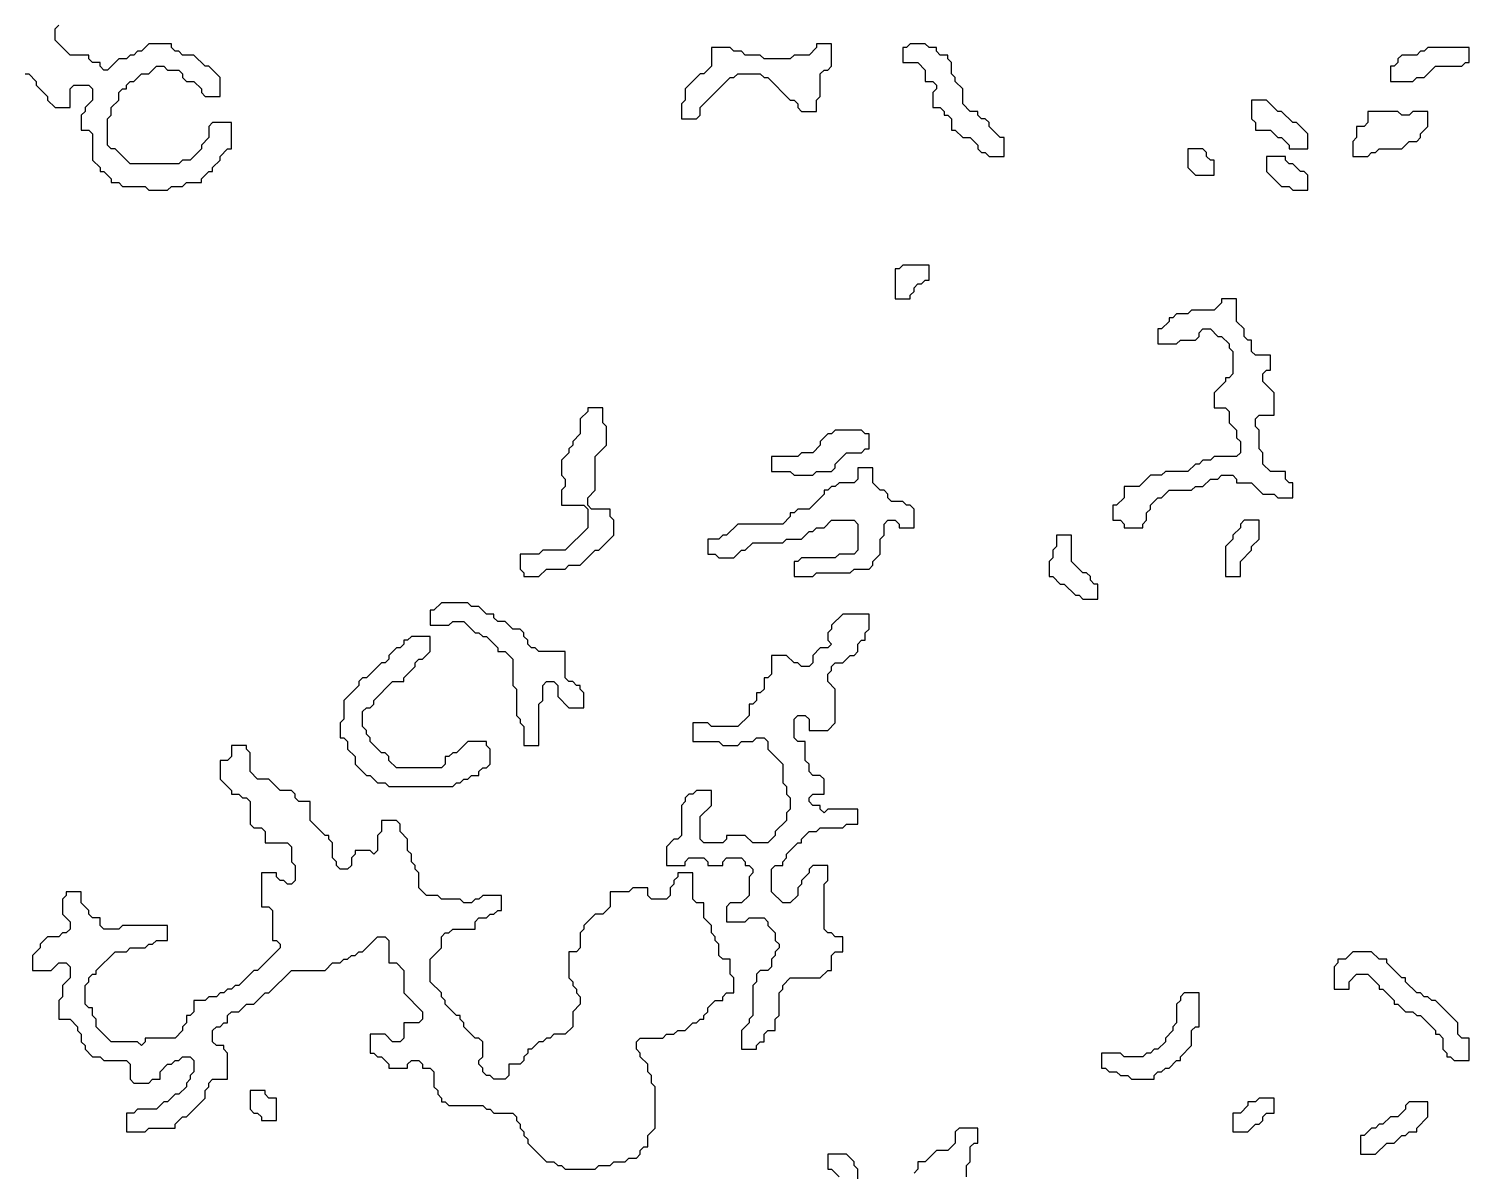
# Model space of a CAD drawing. Header units: metres. Extents: x 0 to 500, y 0 to 703.
# Drawn here: x 451.88 to 499.88, y 319.69 to 357.75 of the extents above; entities that cross this region are included whole.
import ezdxf

# ---------------------------------------------------------------- set-up
doc = ezdxf.new("R2010")
doc.units = ezdxf.units.M

msp = doc.modelspace()

# ---------------------------------------------------------------- linework, layer by layer
for points in [[(451.75, 356.25), (451.875, 356.25), (452.125, 356), (452.125, 355.875), (452.5, 355.5), (452.5, 355.375), (452.75, 355.125), (453.25, 355.125), (453.25, 355.75), (453.375, 355.875), (453.875, 355.875), (454, 355.75), (454, 355.375), (453.75, 355.125), (453.75, 355), (453.625, 354.875), (453.625, 354.375), (453.875, 354.375), (454, 354.25), (454, 353.375), (454.25, 353.125), (454.25, 353), (454.375, 353), (454.625, 352.75), (454.625, 352.625), (454.875, 352.625), (455, 352.5), (455.75, 352.5), (455.875, 352.375), (456.5, 352.375), (456.625, 352.5), (457, 352.5), (457.125, 352.625), (457.625, 352.625), (457.625, 352.75), (457.875, 353), (458, 353), (458, 353.125), (458.25, 353.375), (458.25, 353.5), (458.5, 353.75), (458.625, 353.75), (458.625, 354.625), (458, 354.625), (457.875, 354.5), (457.875, 354.125), (457.625, 353.875), (457.625, 353.75), (457.25, 353.375), (457, 353.375), (456.875, 353.25), (455.25, 353.25), (454.75, 353.75), (454.625, 353.75), (454.5, 353.875), (454.5, 354.75), (454.625, 354.875), (454.625, 355.125), (454.875, 355.375), (454.875, 355.625), (455, 355.75), (455.125, 355.75), (455.125, 355.875), (455.25, 356), (455.375, 356), (455.625, 356.25), (455.875, 356.25), (456.125, 356.5), (456.375, 356.5), (456.5, 356.375), (456.875, 356.375), (457, 356.25), (457, 356.125), (457.125, 356), (457.375, 356), (457.625, 355.75), (457.625, 355.625), (457.75, 355.5), (458.25, 355.5), (458.25, 356.125), (457.875, 356.5), (457.75, 356.5), (457.375, 356.875), (457, 356.875), (456.875, 357), (456.75, 357), (456.625, 357.125), (456.625, 357.25), (455.875, 357.25), (455.625, 357), (455.5, 357), (455.375, 356.875), (455.25, 356.875), (455.125, 356.75), (454.875, 356.75), (454.5, 356.375), (454.375, 356.375), (454.25, 356.5), (454.25, 356.625), (454, 356.625), (453.875, 356.75), (453.875, 356.875), (453.25, 356.875), (452.75, 357.375), (452.75, 357.75), (452.875, 357.875)], [(483.125, 319.5), (483.125, 319.875), (483.25, 320), (483.25, 320.5), (483.375, 320.625), (483.5, 320.625), (483.5, 321.125), (482.875, 321.125), (482.75, 321), (482.75, 320.625), (482.5, 320.375), (482.125, 320.375), (481.75, 320), (481.5, 320), (481.5, 319.75), (481.375, 319.625)], [(479.5, 319.25), (479.5, 319.75), (479.375, 319.875), (479.375, 320), (479.125, 320.25), (478.5, 320.25), (478.5, 319.75), (478.625, 319.75), (478.875, 319.5)]]:
    msp.add_lwpolyline(points)
for points in [[(478.125, 357.25), (478.125, 357.125), (477.875, 356.875), (477.375, 356.875), (477.25, 356.75), (476.375, 356.75), (476.25, 356.875), (475.75, 356.875), (475.625, 357), (475.375, 357), (475.25, 357.125), (474.625, 357.125), (474.625, 356.5), (474.375, 356.25), (474.25, 356.25), (473.75, 355.75), (473.75, 355.375), (473.625, 355.25), (473.625, 354.75), (474.125, 354.75), (474.25, 354.875), (474.25, 355.125), (475.25, 356.125), (475.375, 356.125), (475.5, 356.25), (476.25, 356.25), (476.375, 356.125), (476.5, 356.125), (477.25, 355.375), (477.375, 355.375), (477.5, 355.25), (477.5, 355.125), (477.625, 355), (478.125, 355), (478.125, 355.375), (478.25, 355.5), (478.25, 356.25), (478.375, 356.375), (478.5, 356.375), (478.625, 356.5), (478.625, 357.25)], [(481.25, 357.25), (481.125, 357.125), (481, 357.125), (481, 356.625), (481.5, 356.625), (481.75, 356.375), (481.75, 356), (482, 356), (482.125, 355.875), (482.125, 355.75), (482, 355.625), (482, 355.125), (482.25, 355.125), (482.375, 355), (482.375, 354.875), (482.5, 354.875), (482.625, 354.75), (482.625, 354.375), (482.75, 354.375), (483, 354.125), (483.25, 354.125), (483.5, 353.875), (483.5, 353.75), (483.625, 353.625), (483.75, 353.625), (483.875, 353.5), (484.375, 353.5), (484.375, 354.125), (484.25, 354.125), (483.875, 354.5), (483.875, 354.625), (483.75, 354.75), (483.625, 354.75), (483.5, 354.875), (483.5, 355), (483.25, 355), (483, 355.25), (483, 355.75), (482.75, 356), (482.75, 356.125), (482.625, 356.25), (482.625, 356.625), (482.5, 356.75), (482.5, 356.875), (482.25, 356.875), (482.125, 357), (482.125, 357.125), (481.875, 357.125), (481.75, 357.25)], [(498.5, 357.125), (498.375, 357), (498.25, 357), (498.125, 356.875), (497.625, 356.875), (497.5, 356.75), (497.5, 356.625), (497.375, 356.5), (497.25, 356.5), (497.25, 356), (498, 356), (498.125, 356.125), (498.375, 356.125), (498.75, 356.5), (499.625, 356.5), (499.75, 356.625), (499.875, 356.625), (499.875, 357.125)], [(492.625, 355.375), (492.625, 354.75), (492.75, 354.625), (492.75, 354.375), (493.25, 354.375), (493.5, 354.125), (493.625, 354.125), (493.875, 353.875), (493.875, 353.75), (494.5, 353.75), (494.5, 354.25), (494.125, 354.625), (494, 354.625), (493.625, 355), (493.5, 355), (493.125, 355.375)], [(496.5, 355), (496.5, 354.625), (496.375, 354.5), (496.125, 354.5), (496.125, 354.125), (496, 354), (496, 353.5), (496.5, 353.5), (496.625, 353.625), (496.75, 353.625), (496.875, 353.75), (497.625, 353.75), (497.875, 354), (498.125, 354), (498.25, 354.125), (498.25, 354.25), (498.5, 354.5), (498.5, 355), (498, 355), (497.875, 354.875), (497.625, 354.875), (497.5, 355)], [(490.5, 353.75), (490.5, 353.125), (490.75, 352.875), (491.375, 352.875), (491.375, 353.375), (491.25, 353.375), (491.125, 353.5), (491.125, 353.625), (491, 353.75)], [(493.125, 353.5), (493.125, 353), (493.625, 352.5), (493.875, 352.5), (494, 352.375), (494.5, 352.375), (494.5, 352.875), (494.375, 353), (494.25, 353), (494, 353.25), (493.875, 353.25), (493.75, 353.375), (493.75, 353.5)], [(481, 349.875), (480.875, 349.75), (480.75, 349.75), (480.75, 348.75), (481.25, 348.75), (481.25, 348.875), (481.375, 349), (481.375, 349.125), (481.5, 349.25), (481.625, 349.25), (481.75, 349.375), (481.875, 349.375), (481.875, 349.875)], [(491.625, 348.75), (491.625, 348.625), (491.375, 348.375), (490.625, 348.375), (490.5, 348.25), (490.125, 348.25), (490, 348.125), (489.875, 348.125), (489.875, 348), (489.625, 347.75), (489.5, 347.75), (489.5, 347.25), (490.125, 347.25), (490.25, 347.375), (490.75, 347.375), (490.875, 347.5), (490.875, 347.625), (491, 347.75), (491.25, 347.75), (491.5, 347.5), (491.625, 347.5), (491.875, 347.25), (491.875, 347.125), (492, 347), (492, 346.25), (491.875, 346.125), (491.75, 346.125), (491.75, 346), (491.375, 345.625), (491.375, 345.125), (491.75, 345.125), (491.875, 345), (491.875, 344.625), (492.125, 344.375), (492.125, 344.125), (492.25, 344), (492.25, 343.625), (492.125, 343.5), (491.375, 343.5), (491.25, 343.375), (491, 343.375), (490.875, 343.25), (490.75, 343.25), (490.5, 343), (489.75, 343), (489.625, 342.875), (489.25, 342.875), (488.875, 342.5), (488.375, 342.5), (488.375, 342.125), (488.125, 341.875), (488, 341.875), (488, 341.375), (488.25, 341.375), (488.375, 341.25), (488.375, 341.125), (489, 341.125), (489, 341.25), (489.125, 341.375), (489.125, 341.625), (489.25, 341.75), (489.25, 341.875), (489.5, 342.125), (489.625, 342.125), (489.875, 342.375), (490.625, 342.375), (490.75, 342.5), (491, 342.5), (491.25, 342.75), (491.5, 342.75), (491.625, 342.875), (492, 342.875), (492.125, 342.75), (492.125, 342.625), (492.625, 342.625), (493, 342.25), (493.375, 342.25), (493.5, 342.125), (494, 342.125), (494, 342.625), (493.875, 342.625), (493.75, 342.75), (493.75, 343), (493.25, 343), (493, 343.25), (493, 343.625), (492.875, 343.75), (492.875, 344.375), (492.75, 344.5), (492.75, 344.75), (492.875, 344.875), (493.375, 344.875), (493.375, 345.625), (493, 346), (493, 346.25), (493.125, 346.375), (493.25, 346.375), (493.25, 346.875), (492.75, 346.875), (492.625, 347), (492.625, 347.375), (492.5, 347.375), (492.375, 347.5), (492.375, 347.75), (492.125, 348), (492.125, 348.75)], [(470.5, 345.125), (470.5, 345), (470.25, 344.75), (470.25, 344.25), (470, 344), (470, 343.875), (469.875, 343.75), (469.875, 343.625), (469.625, 343.375), (469.625, 342.875), (469.75, 342.75), (469.75, 342.5), (469.625, 342.375), (469.625, 341.875), (470.375, 341.875), (470.5, 341.75), (470.5, 341.125), (469.75, 340.375), (469, 340.375), (468.875, 340.25), (468.25, 340.25), (468.25, 339.75), (468.375, 339.625), (468.375, 339.5), (468.875, 339.5), (469.125, 339.75), (469.75, 339.75), (469.875, 339.875), (470.25, 339.875), (470.75, 340.375), (470.875, 340.375), (471.375, 340.875), (471.375, 341.375), (471.25, 341.5), (471.25, 341.75), (470.625, 341.75), (470.5, 341.875), (470.5, 342.125), (470.75, 342.375), (470.75, 343.5), (471.125, 343.875), (471.125, 344.5), (471, 344.625), (471, 345.125)], [(478.75, 344.375), (478.625, 344.25), (478.5, 344.25), (478.25, 344), (478.25, 343.875), (478, 343.625), (477.625, 343.625), (477.5, 343.5), (476.625, 343.5), (476.625, 343), (477.25, 343), (477.375, 342.875), (478, 342.875), (478.125, 343), (478.625, 343), (478.75, 343.125), (478.75, 343.25), (479.125, 343.625), (479.625, 343.625), (479.75, 343.75), (479.875, 343.75), (479.875, 344.25), (479.75, 344.25), (479.625, 344.375)], [(479.5, 343.125), (479.5, 342.75), (479.375, 342.625), (478.875, 342.625), (478.75, 342.5), (478.625, 342.5), (478.5, 342.375), (478.375, 342.375), (478.375, 342.25), (477.875, 341.75), (477.5, 341.75), (477.375, 341.625), (477.25, 341.625), (477.25, 341.5), (477, 341.25), (475.5, 341.25), (475.125, 340.875), (475, 340.875), (474.875, 340.75), (474.5, 340.75), (474.5, 340.25), (474.75, 340.25), (474.875, 340.125), (475.375, 340.125), (475.625, 340.375), (475.75, 340.375), (476, 340.625), (477, 340.625), (477.125, 340.75), (477.625, 340.75), (477.875, 341), (478, 341), (478.125, 341.125), (478.375, 341.125), (478.625, 341.375), (479.375, 341.375), (479.5, 341.25), (479.5, 340.375), (479.375, 340.25), (478.875, 340.25), (478.75, 340.125), (477.625, 340.125), (477.5, 340), (477.375, 340), (477.375, 339.5), (478, 339.5), (478.125, 339.625), (479.25, 339.625), (479.375, 339.75), (479.875, 339.75), (480, 339.875), (480, 340), (480.25, 340.25), (480.25, 340.75), (480.375, 340.875), (480.375, 341.25), (480.5, 341.375), (480.75, 341.375), (480.875, 341.25), (480.875, 341.125), (481.375, 341.125), (481.375, 341.75), (481.25, 341.875), (481.125, 341.875), (481, 342), (480.625, 342), (480.5, 342.125), (480.5, 342.25), (480.375, 342.375), (480.25, 342.375), (480, 342.625), (480, 343.125)], [(492.375, 341.375), (492.25, 341.25), (492.25, 341.125), (492, 340.875), (492, 340.75), (491.75, 340.5), (491.75, 339.5), (492.25, 339.5), (492.25, 340), (492.625, 340.375), (492.625, 340.5), (492.875, 340.75), (492.875, 341.375)], [(486.125, 340.875), (486.125, 340.5), (486, 340.375), (486, 340.125), (485.875, 340), (485.875, 339.5), (486, 339.5), (486.25, 339.25), (486.375, 339.25), (486.75, 338.875), (486.875, 338.875), (487, 338.75), (487.5, 338.75), (487.5, 339.25), (487.375, 339.25), (487.25, 339.375), (487.25, 339.5), (487.125, 339.625), (487, 339.625), (486.625, 340), (486.625, 340.875)], [(465.625, 338.625), (465.375, 338.375), (465.25, 338.375), (465.25, 337.875), (465.875, 337.875), (466, 338), (466.375, 338), (466.75, 337.625), (466.875, 337.625), (467, 337.5), (467.125, 337.5), (467.5, 337.125), (467.5, 337), (467.75, 337), (468, 336.75), (468, 335.875), (468.125, 335.75), (468.125, 334.875), (468.25, 334.75), (468.25, 334.625), (468.375, 334.5), (468.375, 333.875), (468.875, 333.875), (468.875, 335.25), (469, 335.375), (469, 335.875), (469.125, 336), (469.375, 336), (469.5, 335.875), (469.5, 335.5), (469.875, 335.125), (470.375, 335.125), (470.375, 335.625), (470.25, 335.75), (470.25, 335.875), (470.125, 335.875), (470, 336), (469.875, 336), (469.75, 336.125), (469.75, 337), (468.875, 337), (468.75, 337.125), (468.625, 337.125), (468.5, 337.25), (468.5, 337.375), (468.375, 337.5), (468.375, 337.625), (468.25, 337.75), (468, 337.75), (467.75, 338), (467.5, 338), (467.375, 338.125), (467.375, 338.25), (467.125, 338.25), (466.875, 338.5), (466.625, 338.5), (466.5, 338.625)], [(479, 338.25), (478.625, 337.875), (478.625, 337.75), (478.5, 337.625), (478.5, 337.375), (478.625, 337.25), (478.5, 337.125), (478.25, 337.125), (478, 336.875), (478, 336.625), (477.875, 336.5), (477.625, 336.5), (477.5, 336.625), (477.375, 336.625), (477.125, 336.875), (476.625, 336.875), (476.625, 336.25), (476.5, 336.125), (476.375, 336.125), (476.375, 335.75), (476.25, 335.625), (476.125, 335.625), (476.125, 335.375), (476, 335.25), (475.875, 335.25), (475.875, 334.875), (475.5, 334.5), (474.625, 334.5), (474.5, 334.625), (474, 334.625), (474, 334), (474.875, 334), (475, 333.875), (475.5, 333.875), (475.625, 334), (476, 334), (476.125, 334.125), (476.375, 334.125), (476.5, 334), (476.5, 333.75), (477, 333.25), (477, 332.625), (477.125, 332.5), (477.125, 332.25), (477.25, 332.125), (477.25, 331.75), (477.125, 331.625), (477.125, 331.375), (476.75, 331), (476.75, 330.875), (476.5, 330.625), (476, 330.625), (475.75, 330.875), (475.125, 330.875), (475.125, 330.75), (475, 330.625), (474.375, 330.625), (474.25, 330.75), (474.25, 331.5), (474.625, 331.875), (474.625, 332.375), (474.125, 332.375), (474, 332.25), (473.875, 332.25), (473.75, 332.125), (473.75, 332), (473.625, 331.875), (473.625, 330.875), (473.5, 330.75), (473.375, 330.75), (473.125, 330.5), (473.125, 329.875), (473.75, 329.875), (473.75, 330), (473.875, 330.125), (474.375, 330.125), (474.5, 330), (474.5, 329.875), (475, 329.875), (475, 330), (475.125, 330.125), (475.625, 330.125), (475.75, 330), (475.75, 329.875), (475.875, 329.875), (476, 329.75), (476, 329.625), (475.875, 329.5), (475.875, 328.875), (475.625, 328.625), (475.25, 328.625), (475.125, 328.5), (475.125, 328), (475.75, 328), (475.875, 328.125), (476.375, 328.125), (476.5, 328), (476.5, 327.875), (476.75, 327.625), (476.75, 327.375), (476.875, 327.25), (476.875, 327.125), (476.75, 327), (476.75, 326.875), (476.625, 326.75), (476.625, 326.5), (476.5, 326.375), (476.25, 326.375), (476.125, 326.25), (476.125, 326), (476, 325.875), (476, 324.875), (475.875, 324.75), (475.875, 324.625), (475.625, 324.375), (475.625, 323.75), (476.125, 323.75), (476.125, 323.875), (476.25, 324), (476.375, 324), (476.375, 324.25), (476.5, 324.375), (476.75, 324.375), (476.75, 324.75), (476.875, 324.875), (476.875, 325.625), (477, 325.75), (477, 325.875), (477.25, 326.125), (478.25, 326.125), (478.5, 326.375), (478.625, 326.375), (478.625, 326.875), (478.75, 327), (479, 327), (479, 327.5), (478.75, 327.5), (478.625, 327.625), (478.5, 327.625), (478.375, 327.75), (478.375, 329.25), (478.5, 329.375), (478.5, 329.875), (478, 329.875), (477.875, 329.75), (477.875, 329.625), (477.625, 329.375), (477.625, 329.25), (477.5, 329.125), (477.5, 328.875), (477.25, 328.625), (477, 328.625), (476.625, 329), (476.625, 329.75), (476.75, 329.875), (477, 329.875), (477, 330), (477.125, 330.125), (477.125, 330.25), (477.5, 330.625), (477.625, 330.625), (477.625, 330.75), (477.875, 331), (478.125, 331), (478.25, 331.125), (479, 331.125), (479.125, 331.25), (479.5, 331.25), (479.5, 331.75), (478.5, 331.75), (478.375, 331.625), (478.25, 331.75), (478.25, 331.875), (478, 331.875), (477.875, 332), (477.875, 332.125), (478, 332.25), (478.375, 332.25), (478.375, 332.75), (478.25, 332.875), (478, 332.875), (477.875, 333), (477.875, 333.25), (477.75, 333.375), (477.75, 334), (477.5, 334), (477.375, 334.125), (477.375, 334.75), (477.5, 334.875), (477.75, 334.875), (477.875, 334.75), (477.875, 334.375), (478.5, 334.375), (478.75, 334.625), (478.75, 335.75), (478.5, 336), (478.5, 336.25), (478.625, 336.375), (478.625, 336.5), (478.75, 336.625), (479, 336.625), (479.25, 336.875), (479.375, 336.875), (479.5, 337), (479.5, 337.25), (479.625, 337.375), (479.75, 337.375), (479.75, 337.625), (479.875, 337.75), (479.875, 338.25)], [(464.625, 337.5), (464.5, 337.375), (464.375, 337.375), (464.375, 337.25), (464.25, 337.125), (464.125, 337.125), (463.875, 336.875), (463.875, 336.75), (463.75, 336.625), (463.625, 336.625), (463.125, 336.125), (463, 336.125), (462.875, 336), (462.875, 335.875), (462.375, 335.375), (462.375, 334.75), (462.25, 334.625), (462.25, 334.125), (462.375, 334.125), (462.5, 334), (462.5, 333.75), (462.75, 333.5), (462.75, 333.25), (463.125, 332.875), (463.25, 332.875), (463.5, 332.625), (463.75, 332.625), (463.875, 332.5), (466, 332.5), (466.125, 332.625), (466.25, 332.625), (466.375, 332.75), (466.5, 332.75), (466.625, 332.875), (466.875, 332.875), (466.875, 333), (467, 333.125), (467.125, 333.125), (467.25, 333.25), (467.25, 333.75), (467.125, 333.875), (467.125, 334), (466.5, 334), (466.125, 333.625), (466, 333.625), (465.875, 333.5), (465.75, 333.5), (465.75, 333.25), (465.625, 333.125), (464.125, 333.125), (463.875, 333.375), (463.875, 333.5), (463.75, 333.625), (463.625, 333.625), (463.25, 334), (463.25, 334.125), (463.125, 334.25), (463.125, 334.375), (463, 334.5), (463, 335), (463.125, 335.125), (463.25, 335.125), (463.375, 335.25), (463.375, 335.375), (464, 336), (464.375, 336), (464.375, 336.125), (464.75, 336.5), (464.75, 336.625), (464.875, 336.75), (465, 336.75), (465.25, 337), (465.25, 337.5)], [(458.625, 333.875), (458.625, 333.5), (458.5, 333.375), (458.25, 333.375), (458.25, 332.75), (458.625, 332.375), (458.625, 332.25), (458.875, 332.25), (459, 332.125), (459.125, 332.125), (459.25, 332), (459.25, 331.25), (459.375, 331.125), (459.625, 331.125), (459.75, 331), (459.75, 330.625), (460.5, 330.625), (460.625, 330.5), (460.625, 330), (460.75, 329.875), (460.75, 329.375), (460.625, 329.25), (460.5, 329.25), (460.375, 329.375), (460.25, 329.375), (460.125, 329.5), (460.125, 329.625), (459.625, 329.625), (459.625, 328.5), (459.875, 328.5), (460, 328.375), (460, 327.375), (460.125, 327.375), (460.25, 327.25), (460.25, 327.125), (459.5, 326.375), (459.375, 326.375), (458.875, 325.875), (458.75, 325.875), (458.625, 325.75), (458.5, 325.75), (458.375, 325.625), (458.25, 325.625), (458.125, 325.5), (457.875, 325.5), (457.75, 325.375), (457.375, 325.375), (457.375, 325), (457.25, 324.875), (457.125, 324.875), (457.125, 324.625), (457, 324.5), (457, 324.375), (456.75, 324.125), (455.75, 324.125), (455.75, 324), (455.625, 323.875), (455.5, 324), (454.625, 324), (454.125, 324.5), (454.125, 324.75), (454, 324.875), (454, 325.125), (453.875, 325.125), (453.75, 325.25), (453.75, 325.875), (453.875, 326), (453.875, 326.125), (454, 326.25), (454.125, 326.25), (454.125, 326.375), (454.75, 327), (455.125, 327), (455.25, 327.125), (455.75, 327.125), (455.875, 327.25), (456, 327.25), (456.125, 327.375), (456.5, 327.375), (456.5, 327.875), (455, 327.875), (454.875, 327.75), (454.375, 327.75), (454.25, 327.875), (454.25, 328.125), (454, 328.125), (453.875, 328.25), (453.875, 328.375), (453.625, 328.625), (453.625, 329), (453.125, 329), (453.125, 328.875), (453, 328.75), (453, 328.25), (453.25, 328), (453.25, 327.75), (453.125, 327.625), (453, 327.625), (452.875, 327.5), (452.5, 327.5), (452.25, 327.25), (452.25, 327.125), (452, 326.875), (452, 326.375), (452.625, 326.375), (452.875, 326.625), (453.125, 326.625), (453.25, 326.5), (453.25, 326.125), (453, 325.875), (453, 325.5), (452.875, 325.375), (452.875, 324.75), (453.25, 324.75), (453.5, 324.5), (453.5, 324.375), (453.625, 324.25), (453.625, 324), (453.75, 323.875), (453.75, 323.75), (454, 323.5), (454.25, 323.5), (454.375, 323.375), (455.125, 323.375), (455.25, 323.25), (455.25, 322.75), (455.375, 322.625), (455.875, 322.625), (456, 322.75), (456.25, 322.75), (456.25, 323), (456.5, 323.25), (456.625, 323.25), (456.75, 323.375), (456.875, 323.375), (457, 323.5), (457.25, 323.5), (457.375, 323.375), (457.375, 323), (457.25, 322.875), (457.25, 322.75), (457.125, 322.625), (457.125, 322.5), (456.875, 322.25), (456.75, 322.25), (456.5, 322), (456.375, 322), (456.125, 321.75), (455.5, 321.75), (455.375, 321.625), (455.125, 321.625), (455.125, 321), (455.75, 321), (455.875, 321.125), (456.75, 321.125), (456.75, 321.25), (457, 321.5), (457.125, 321.5), (457.75, 322.125), (457.75, 322.375), (457.875, 322.5), (457.875, 322.625), (458, 322.75), (458.5, 322.75), (458.5, 323.625), (458.375, 323.75), (458.375, 323.875), (458.125, 323.875), (458, 324), (458, 324.375), (458.125, 324.5), (458.25, 324.5), (458.375, 324.625), (458.5, 324.625), (458.5, 324.875), (458.625, 325), (458.875, 325), (459.125, 325.25), (459.375, 325.25), (459.75, 325.625), (459.875, 325.625), (460.625, 326.375), (461.75, 326.375), (462, 326.625), (462.25, 326.625), (462.375, 326.75), (462.5, 326.75), (462.625, 326.875), (462.75, 326.875), (462.875, 327), (463, 327), (463.5, 327.5), (463.75, 327.5), (463.875, 327.375), (463.875, 326.625), (464.125, 326.625), (464.375, 326.375), (464.375, 325.625), (465, 325), (465, 324.75), (464.875, 324.625), (464.375, 324.625), (464.375, 324.125), (464.25, 324), (464, 324), (463.75, 324.25), (463.25, 324.25), (463.25, 323.625), (463.375, 323.625), (463.5, 323.5), (463.625, 323.5), (463.875, 323.25), (463.875, 323.125), (464.5, 323.125), (464.5, 323.25), (464.625, 323.375), (464.875, 323.375), (465, 323.25), (465, 323.125), (465.25, 323.125), (465.375, 323), (465.375, 322.5), (465.5, 322.375), (465.5, 322.25), (465.625, 322.125), (465.625, 322), (465.75, 322), (465.875, 321.875), (467, 321.875), (467.125, 321.75), (467.25, 321.75), (467.375, 321.625), (468, 321.625), (468.125, 321.5), (468.125, 321.375), (468.25, 321.25), (468.25, 321.125), (468.375, 321), (468.375, 320.875), (468.5, 320.75), (468.5, 320.625), (469.125, 320), (469.375, 320), (469.5, 319.875), (469.625, 319.875), (469.75, 319.75), (470.75, 319.75), (470.875, 319.875), (471.25, 319.875), (471.375, 320), (471.75, 320), (471.875, 320.125), (472.125, 320.125), (472.25, 320.25), (472.25, 320.375), (472.375, 320.5), (472.5, 320.5), (472.5, 320.875), (472.75, 321.125), (472.75, 322.5), (472.625, 322.625), (472.625, 322.875), (472.5, 323), (472.5, 323.25), (472.25, 323.5), (472.25, 323.625), (472.125, 323.75), (472.125, 324), (472.25, 324.125), (473, 324.125), (473.125, 324.25), (473.375, 324.25), (473.5, 324.375), (473.75, 324.375), (474, 324.625), (474.125, 324.625), (474.25, 324.75), (474.375, 324.75), (474.375, 324.875), (474.5, 325), (474.5, 325.125), (474.75, 325.375), (475, 325.375), (475, 325.5), (475.125, 325.625), (475.375, 325.625), (475.375, 326.125), (475.25, 326.25), (475.25, 326.75), (475, 326.75), (474.875, 326.875), (474.875, 327.25), (474.75, 327.375), (474.75, 327.5), (474.625, 327.625), (474.625, 327.875), (474.375, 328.125), (474.375, 328.625), (474.125, 328.625), (474, 328.75), (474, 329.625), (473.5, 329.625), (473.5, 329.5), (473.375, 329.375), (473.375, 329.25), (473.25, 329.125), (473.25, 328.875), (473.125, 328.75), (472.625, 328.75), (472.5, 328.875), (472.5, 329.125), (472, 329.125), (471.875, 329), (471.25, 329), (471.25, 328.5), (471, 328.25), (470.75, 328.25), (470.375, 327.875), (470.375, 327.75), (470.25, 327.625), (470.25, 327.125), (470.125, 327), (469.875, 327), (469.875, 326.125), (470, 326), (470, 325.875), (470.125, 325.75), (470.125, 325.625), (470.25, 325.5), (470.25, 325.25), (470, 325), (470, 324.5), (469.75, 324.25), (469.375, 324.25), (469.25, 324.125), (469.125, 324.125), (469, 324), (468.875, 324), (468.625, 323.75), (468.5, 323.75), (468.5, 323.625), (468.375, 323.5), (468.375, 323.375), (468.25, 323.25), (467.875, 323.25), (467.875, 322.875), (467.75, 322.75), (467.375, 322.75), (467.25, 322.875), (467.125, 322.875), (467, 323), (467, 323.125), (466.875, 323.25), (466.875, 323.375), (467, 323.5), (467, 324), (466.875, 324.125), (466.75, 324.125), (466.375, 324.5), (466.375, 324.625), (466.25, 324.75), (466.25, 324.875), (466.125, 324.875), (465.75, 325.25), (465.75, 325.375), (465.625, 325.5), (465.625, 325.625), (465.25, 326), (465.25, 326.75), (465.625, 327.125), (465.625, 327.5), (465.75, 327.625), (465.875, 327.625), (466, 327.75), (466.75, 327.75), (466.75, 328), (466.875, 328.125), (467.125, 328.125), (467.25, 328.25), (467.375, 328.25), (467.5, 328.375), (467.625, 328.375), (467.625, 328.875), (467, 328.875), (466.875, 328.75), (466.75, 328.75), (466.625, 328.625), (466.375, 328.625), (466.25, 328.75), (465.625, 328.75), (465.5, 328.875), (465.125, 328.875), (464.875, 329.125), (464.875, 329.625), (464.75, 329.75), (464.75, 329.875), (464.625, 330), (464.625, 330.25), (464.5, 330.375), (464.5, 330.75), (464.25, 331), (464.25, 331.25), (464.125, 331.375), (463.625, 331.375), (463.625, 331), (463.5, 330.875), (463.5, 330.375), (463.375, 330.25), (463.25, 330.375), (462.75, 330.375), (462.75, 330.25), (462.625, 330.125), (462.625, 329.875), (462.5, 329.75), (462.25, 329.75), (462.125, 329.875), (462.125, 330), (462, 330.125), (462, 330.625), (461.875, 330.75), (461.875, 330.875), (461.75, 330.875), (461.25, 331.375), (461.25, 332), (460.875, 332), (460.75, 332.125), (460.75, 332.25), (460.625, 332.375), (460.25, 332.375), (459.875, 332.75), (459.5, 332.75), (459.25, 333), (459.25, 333.625), (459.125, 333.75), (459.125, 333.875)], [(496, 327), (495.75, 326.75), (495.5, 326.75), (495.5, 326.625), (495.375, 326.5), (495.375, 325.75), (495.875, 325.75), (495.875, 326), (496.125, 326.25), (496.5, 326.25), (496.875, 325.875), (496.875, 325.75), (497, 325.75), (497.375, 325.375), (497.375, 325.25), (497.5, 325.25), (497.75, 325), (498, 325), (498.125, 324.875), (498.25, 324.875), (498.75, 324.375), (498.75, 324.25), (498.875, 324.25), (499, 324.125), (499, 323.75), (499.125, 323.625), (499.125, 323.5), (499.25, 323.5), (499.375, 323.375), (499.875, 323.375), (499.875, 324.125), (499.625, 324.125), (499.5, 324.25), (499.5, 324.625), (498.75, 325.375), (498.625, 325.375), (498.5, 325.5), (498.375, 325.5), (498.25, 325.625), (498.125, 325.625), (497.75, 326), (497.75, 326.125), (497.625, 326.125), (497.125, 326.625), (497.125, 326.75), (496.875, 326.75), (496.625, 327)], [(490.375, 325.625), (490.25, 325.5), (490.25, 325.375), (490.125, 325.25), (490.125, 324.625), (490, 324.5), (490, 324.375), (489.75, 324.125), (489.75, 324), (489.5, 323.75), (489.375, 323.75), (489.25, 323.625), (489.125, 323.625), (489, 323.5), (488.375, 323.5), (488.25, 323.625), (487.625, 323.625), (487.625, 323.125), (487.75, 323.125), (487.875, 323), (488.125, 323), (488.25, 322.875), (488.5, 322.875), (488.625, 322.75), (489.375, 322.75), (489.375, 322.875), (489.5, 323), (489.625, 323), (489.75, 323.125), (489.875, 323.125), (490.125, 323.375), (490.25, 323.375), (490.25, 323.5), (490.625, 323.875), (490.625, 324.375), (490.75, 324.5), (490.875, 324.5), (490.875, 325.625)], [(459.25, 322.375), (459.25, 321.75), (459.375, 321.625), (459.5, 321.625), (459.625, 321.5), (459.625, 321.375), (460.125, 321.375), (460.125, 322.125), (459.875, 322.125), (459.75, 322.25), (459.75, 322.375)], [(492.875, 322.125), (492.75, 322), (492.5, 322), (492.5, 321.875), (492.25, 321.625), (492, 321.625), (492, 321), (492.5, 321), (492.75, 321.25), (492.875, 321.25), (493, 321.375), (493, 321.5), (493.125, 321.625), (493.375, 321.625), (493.375, 322.125)], [(497.875, 322), (497.75, 321.875), (497.75, 321.75), (497.5, 321.5), (497.25, 321.5), (497, 321.25), (496.875, 321.25), (496.75, 321.125), (496.625, 321.125), (496.375, 320.875), (496.25, 320.875), (496.25, 320.25), (496.75, 320.25), (497.125, 320.625), (497.375, 320.625), (497.625, 320.875), (497.75, 320.875), (497.875, 321), (498.125, 321), (498.125, 321.125), (498.5, 321.5), (498.5, 322)]]:
    msp.add_lwpolyline(points, close=True)

doc.saveas('drawing.dxf')
